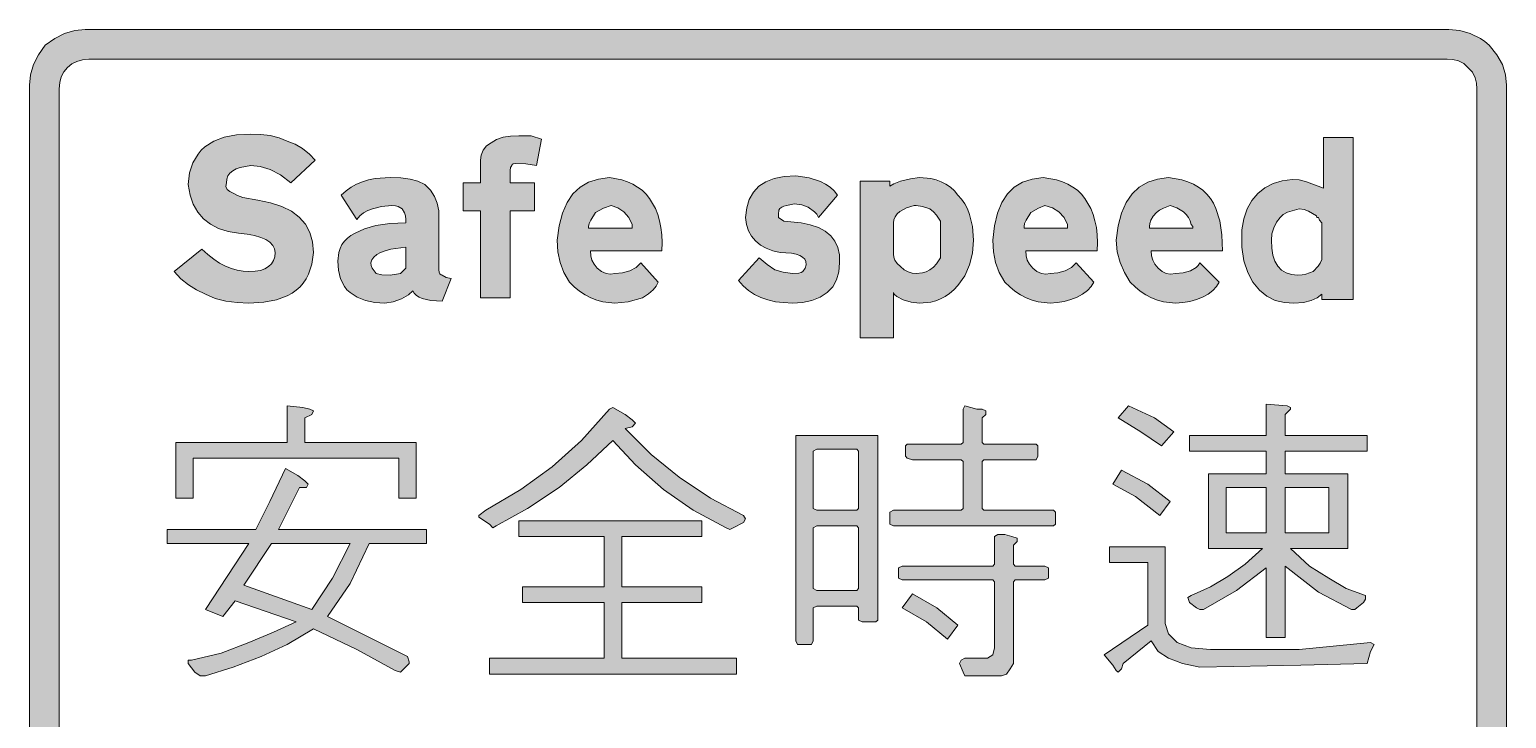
# Model space of a CAD drawing. Header units: metres. Extents: x 157 to 412, y 10 to 264.
# Drawn here: x 157.1 to 411.5, y 145.3 to 264 of the extents above; entities that cross this region are included whole.
import ezdxf

# ---------------------------------------------------------------- set-up
doc = ezdxf.new("R2010")
doc.units = ezdxf.units.M
doc.layers.add('FILL_BLACK_000000', color=7, linetype='Continuous', true_color=0x000000)

msp = doc.modelspace()

# ---------------------------------------------------------------- hatches: boundary and pattern name
at = {"layer": 'FILL_BLACK_000000', "true_color": 0x000000}
h = msp.add_hatch(color=7, dxfattribs=at)
h.dxf.hatch_style = 1
h.paths.add_polyline_path([(157.78, 257.96), (158.63, 259.67), (159.81, 261.3), (161.44, 262.48), (163.15, 263.32), (164.91, 263.83), (166.71, 264), (401.61, 264), (403.45, 263.83), (405.28, 263.32), (407.01, 262.48), (407.8, 261.93), (408.51, 261.3), (409.86, 259.67), (410.8, 257.96), (411.34, 256.2), (411.51, 254.4), (411.51, 19.5), (411.34, 17.66), (410.8, 15.82), (410.38, 14.94), (409.86, 14.1), (409.24, 13.31), (408.51, 12.6), (407.8, 11.87), (407.01, 11.25), (406.17, 10.73), (405.28, 10.31), (403.45, 9.77), (401.61, 9.6), (166.71, 9.6), (164.91, 9.77), (163.15, 10.31), (161.44, 11.25), (159.81, 12.6), (159.18, 13.31), (158.63, 14.1), (157.78, 15.82), (157.28, 17.66), (157.11, 19.5), (157.11, 254.4), (157.28, 256.2), (157.78, 257.96)])
h.paths.add_polyline_path([(166.23, 258.8), (165.25, 258.52), (164.38, 258.08), (163.63, 257.47), (163.03, 256.73), (162.58, 255.86), (162.31, 254.88), (162.21, 253.8), (162.21, 19.8), (162.28, 18.86), (162.51, 17.89), (162.97, 16.97), (163.71, 16.2), (164.48, 15.59), (165.4, 15.11), (166.37, 14.81), (167.31, 14.7), (401.31, 14.7), (402.3, 14.81), (403.25, 15.12), (404.11, 15.6), (404.87, 16.24), (405.51, 17), (405.99, 17.86), (406.3, 18.81), (406.41, 19.8), (406.41, 253.8), (406.34, 254.74), (406.11, 255.71), (405.65, 256.63), (404.91, 257.4), (404.14, 258.14), (403.22, 258.6), (402.25, 258.83), (401.31, 258.9), (167.31, 258.9), (166.23, 258.8)], flags=16)
h = msp.add_hatch(color=7, dxfattribs=at)
h.dxf.hatch_style = 1
h.paths.add_polyline_path([(187.82, 225.26), (188.83, 224.45), (189.85, 223.78), (190.86, 223.24), (191.87, 222.82), (192.88, 222.53), (193.9, 222.36), (194.91, 222.3), (195.96, 222.36), (196.88, 222.52), (197.65, 222.79), (198.28, 223.16), (198.78, 223.63), (199.13, 224.2), (199.34, 224.86), (199.41, 225.6), (199.31, 226.25), (199.02, 226.83), (198.52, 227.36), (197.83, 227.81), (196.95, 228.2), (195.87, 228.51), (194.59, 228.75), (193.11, 228.9), (191.3, 229.22), (189.68, 229.75), (188.27, 230.48), (187.07, 231.41), (186.08, 232.56), (185.31, 233.92), (184.75, 235.5), (184.41, 237.3), (184.68, 239.31), (185.25, 241.06), (186.14, 242.56), (186.7, 243.21), (187.33, 243.79), (188.84, 244.75), (190.65, 245.44), (192.78, 245.86), (195.21, 246), (196.95, 245.94), (198.58, 245.74), (200.1, 245.37), (201.51, 244.8), (202.85, 244.24), (204.13, 243.49), (205.31, 242.56), (206.31, 241.5), (202.11, 237.6), (200.31, 238.95), (198.55, 239.89), (196.84, 240.43), (195.21, 240.6), (193.41, 240.26), (192.69, 239.99), (192.1, 239.66), (191.63, 239.26), (191.29, 238.79), (191.08, 238.23), (191.01, 237.6), (190.94, 236.98), (191.16, 236.47), (191.6, 236.08), (192.21, 235.8), (192.95, 235.4), (193.86, 235.09), (196.41, 234.6), (198.63, 234.16), (200.57, 233.53), (202.22, 232.7), (203.57, 231.67), (204.63, 230.45), (205.4, 229.03), (205.86, 227.41), (206.01, 225.6), (205.74, 223.59), (205.16, 221.84), (204.75, 221.06), (204.26, 220.34), (203.7, 219.69), (203.05, 219.11), (202.32, 218.6), (201.51, 218.15), (199.64, 217.46), (197.44, 217.04), (194.91, 216.9), (192.89, 216.97), (190.93, 217.2), (189.09, 217.66), (187.41, 218.4), (185.89, 219.14), (184.48, 220.01), (183.19, 221.06), (182.01, 222.3), (186.81, 226.2), (187.82, 225.26)])
h = msp.add_hatch(color=7, dxfattribs=at)
h.dxf.hatch_style = 1
h.paths.add_polyline_path([(239.91, 217.8), (234.81, 217.8), (234.81, 232.8), (231.81, 232.8), (231.81, 237.6), (234.81, 237.6), (234.81, 241.5), (234.92, 242.39), (235.26, 243.22), (235.82, 243.95), (236.61, 244.5), (237.57, 245.07), (238.67, 245.44), (239.94, 245.64), (241.41, 245.7), (243.51, 245.7), (245.31, 245.1), (244.41, 240.6), (242.61, 240.86), (240.81, 240.9), (240.4, 240.86), (240.26, 240.77), (240.21, 240.6), (239.95, 240.26), (239.91, 239.7), (239.91, 237.6), (244.11, 237.6), (244.11, 232.8), (239.91, 232.8), (239.91, 217.8)])
h = msp.add_hatch(color=7, dxfattribs=at)
h.dxf.hatch_style = 1
h.paths.add_polyline_path([(385.11, 245.4), (385.11, 217.5), (379.71, 217.5), (379.71, 218.4), (378.92, 217.79), (377.87, 217.31), (376.55, 217.01), (374.91, 216.9), (373.26, 216.96), (371.69, 217.35), (370.24, 218.07), (368.95, 219.11), (367.83, 220.48), (366.94, 222.17), (366.28, 224.18), (365.91, 226.5), (365.91, 227.1), (365.91, 228.9), (365.91, 229.5), (366.26, 231.41), (366.85, 233.1), (367.66, 234.55), (368.68, 235.76), (369.91, 236.74), (371.31, 237.47), (372.88, 237.96), (374.61, 238.2), (375.79, 238.09), (377.08, 237.79), (380.01, 236.7), (380.01, 245.4), (385.11, 245.4)])
h.paths.add_polyline_path([(371.29, 225.12), (371.64, 224.09), (372.13, 223.24), (372.77, 222.57), (373.54, 222.09), (374.46, 221.8), (375.51, 221.7), (376.31, 221.75), (376.97, 221.89), (378.21, 222.3), (379.07, 223.24), (379.43, 223.78), (379.71, 224.4), (379.71, 229.2), (379.71, 230.7), (379.3, 231.15), (379.11, 231.6), (378.85, 231.64), (378.81, 231.9), (377.42, 232.72), (376.66, 233), (375.81, 233.1), (373.82, 232.57), (373.07, 232.17), (372.51, 231.6), (371.9, 230.82), (371.42, 229.87), (371.12, 228.82), (371.01, 227.7), (371.08, 226.32), (371.29, 225.12)], flags=16)
h = msp.add_hatch(color=7, dxfattribs=at)
h.dxf.hatch_style = 1
h.paths.add_polyline_path([(210.61, 226.3), (210.92, 226.95), (211.34, 227.54), (211.86, 228.07), (212.48, 228.52), (213.21, 228.9), (214.78, 229.69), (216.77, 230.25), (219.16, 230.59), (221.91, 230.7), (221.91, 231.3), (221.86, 231.92), (221.72, 232.42), (221.31, 233.1), (220.63, 233.51), (220.13, 233.65), (219.51, 233.7), (217.75, 233.51), (216.21, 233.1), (215.37, 232.82), (214.63, 232.42), (214.02, 231.92), (213.51, 231.3), (210.81, 235.5), (211.63, 236.23), (212.5, 236.85), (213.44, 237.37), (214.45, 237.79), (215.52, 238.1), (216.67, 238.33), (219.21, 238.5), (221.08, 238.44), (222.66, 238.24), (224.02, 237.87), (225.21, 237.3), (226.18, 236.34), (226.86, 235.27), (227.32, 234.09), (227.61, 232.8), (227.61, 222.6), (227.66, 222.21), (227.8, 221.92), (227.99, 221.76), (228.21, 221.7), (228.85, 221.29), (229.71, 221.1), (228.21, 217.2), (226.23, 217.31), (224.76, 217.65), (224.2, 217.9), (223.74, 218.21), (223.38, 218.58), (223.11, 219), (222.36, 218.29), (221.16, 217.61), (219.73, 217.1), (218.31, 216.9), (216.57, 217.01), (214.97, 217.35), (213.54, 217.91), (212.31, 218.7), (211.79, 219.19), (211.35, 219.75), (210.7, 221.06), (210.33, 222.54), (210.21, 224.1), (210.38, 225.61), (210.61, 226.3)])
h.paths.add_polyline_path([(218.38, 225.91), (217.56, 225.6), (216.91, 225.23), (216.43, 224.81), (216.09, 224.33), (215.91, 223.8), (215.97, 223.35), (216.13, 222.9), (216.81, 222), (217.78, 221.74), (219.21, 221.7), (221.01, 222), (221.91, 222.9), (221.91, 226.5), (219.37, 226.16), (218.38, 225.91)], flags=16)
h = msp.add_hatch(color=7, dxfattribs=at)
h.dxf.hatch_style = 1
h.paths.add_polyline_path([(265.07, 219.82), (264.51, 219.15), (263.72, 218.47), (262.71, 217.8), (260.2, 217.12), (259.04, 216.96), (257.91, 216.9), (256.89, 216.96), (255.85, 217.12), (254.81, 217.41), (253.78, 217.8), (252.79, 218.31), (251.83, 218.92), (250.94, 219.66), (250.11, 220.5), (249.15, 222.13), (248.5, 223.87), (248.13, 225.73), (248.01, 227.7), (248.35, 230.22), (248.91, 232.38), (249.7, 234.2), (250.71, 235.69), (251.95, 236.85), (253.41, 237.7), (255.1, 238.25), (257.01, 238.5), (259.14, 238.11), (260.12, 237.78), (261.02, 237.37), (261.86, 236.88), (262.62, 236.31), (263.31, 235.65), (263.91, 234.9), (264.91, 233.16), (265.31, 232.16), (265.63, 231.07), (265.87, 229.91), (266.02, 228.66), (266.07, 227.32), (266.01, 225.9), (253.71, 225.9), (253.77, 225.05), (253.97, 224.29), (254.34, 223.58), (254.91, 222.9), (255.63, 222.34), (256.41, 222), (257.19, 221.89), (257.91, 222), (259.25, 222.11), (260.5, 222.45), (261.58, 223.01), (262.41, 223.8), (265.41, 220.5), (265.07, 219.82)])
h.paths.add_polyline_path([(260.91, 230.1), (260.91, 230.4), (260.31, 231.63), (259.45, 232.61), (258.42, 233.31), (257.31, 233.7), (255.96, 233.21), (254.61, 232.5), (253.78, 231.19), (253.51, 230.6), (253.41, 230.1), (253.41, 229.8), (260.91, 229.8), (260.91, 230.1)], flags=16)
h = msp.add_hatch(color=7, dxfattribs=at)
h.dxf.hatch_style = 1
h.paths.add_polyline_path([(287.01, 231), (290.01, 230.7), (291.6, 230.39), (292.98, 229.92), (294.15, 229.28), (295.11, 228.49), (295.84, 227.54), (296.34, 226.44), (296.6, 225.19), (296.61, 223.8), (296.49, 222.29), (296.12, 220.91), (295.47, 219.71), (294.51, 218.7), (293.28, 217.91), (291.85, 217.35), (290.25, 217.01), (288.51, 216.9), (286.99, 216.96), (285.58, 217.13), (284.28, 217.42), (283.07, 217.84), (281.97, 218.38), (280.96, 219.05), (280.04, 219.86), (279.21, 220.8), (282.81, 224.7), (284.16, 223.54), (285.51, 222.6), (286.9, 222.19), (288.51, 222), (289.63, 222.04), (290.03, 222.13), (290.31, 222.3), (290.72, 222.9), (290.91, 223.5), (290.84, 224.02), (290.63, 224.46), (290.28, 224.82), (289.78, 225.11), (289.15, 225.33), (288.38, 225.48), (286.41, 225.6), (285.13, 225.89), (284, 226.33), (283.01, 226.89), (282.17, 227.59), (281.49, 228.41), (280.97, 229.35), (280.61, 230.42), (280.41, 231.6), (280.64, 233.29), (281.09, 234.75), (281.79, 235.99), (282.73, 237), (283.93, 237.79), (285.39, 238.35), (287.11, 238.69), (289.11, 238.8), (291.42, 238.45), (293.38, 237.82), (294.24, 237.39), (295.02, 236.86), (295.71, 236.23), (296.31, 235.5), (293.01, 231.6), (292.73, 232.18), (292.33, 232.61), (291.21, 233.4), (290.12, 233.81), (288.81, 234), (287.53, 233.7), (287.04, 233.58), (286.71, 233.4), (286.36, 233.17), (286.18, 232.91), (286.11, 232.2), (286.11, 231.9), (286.11, 231.6), (287.01, 231)])
h = msp.add_hatch(color=7, dxfattribs=at)
h.dxf.hatch_style = 1
h.paths.add_polyline_path([(300.21, 210.9), (300.21, 237.9), (305.31, 237.9), (305.31, 237), (305.98, 237.45), (307.11, 237.9), (308.87, 238.31), (310.41, 238.5), (312.37, 238.33), (313.29, 238.1), (314.16, 237.79), (314.97, 237.37), (315.73, 236.85), (316.41, 236.23), (317.01, 235.5), (317.64, 234.78), (318.19, 233.99), (318.66, 233.11), (319.03, 232.16), (319.54, 230.06), (319.71, 227.7), (319.54, 225.51), (319.03, 223.46), (318.19, 221.58), (317.01, 219.9), (316.32, 219.17), (315.6, 218.55), (314.84, 218.03), (314.05, 217.61), (313.21, 217.3), (312.33, 217.07), (310.41, 216.9), (308.99, 217.05), (307.6, 217.46), (306.49, 218.04), (306.12, 218.36), (305.91, 218.7), (305.91, 210.9), (300.21, 210.9)])
h.paths.add_polyline_path([(311.54, 222.25), (312.21, 222.6), (312.83, 223.1), (313.33, 223.65), (314.01, 224.7), (314.01, 225), (314.01, 225.6), (314.01, 225.9), (314.01, 229.8), (314.01, 230.1), (314.01, 230.7), (314.01, 231), (313.33, 232.05), (312.83, 232.6), (312.21, 233.1), (310.9, 233.51), (309.81, 233.7), (309.51, 233.7), (308.19, 233.32), (307.03, 232.65), (306.57, 232.23), (306.22, 231.76), (305.99, 231.25), (305.91, 230.7), (305.91, 225.3), (305.97, 224.8), (306.17, 224.25), (306.54, 223.7), (307.11, 223.2), (307.78, 222.63), (308.46, 222.26), (309.13, 222.06), (309.81, 222), (310.9, 222.07), (311.54, 222.25)], flags=16)
h = msp.add_hatch(color=7, dxfattribs=at)
h.dxf.hatch_style = 1
h.paths.add_polyline_path([(328.97, 224.29), (329.34, 223.58), (329.91, 222.9), (330.63, 222.34), (331.41, 222), (332.19, 221.89), (332.91, 222), (334.25, 222.11), (335.5, 222.45), (336.58, 223.01), (337.41, 223.8), (340.41, 220.5), (339.96, 219.74), (339.32, 219.05), (338.51, 218.44), (337.56, 217.91), (336.5, 217.49), (335.35, 217.17), (334.14, 216.97), (332.91, 216.9), (331.89, 216.96), (330.85, 217.12), (329.81, 217.41), (328.78, 217.8), (327.79, 218.31), (326.83, 218.92), (325.94, 219.66), (325.11, 220.5), (324.15, 222.13), (323.5, 223.87), (323.13, 225.73), (323.01, 227.7), (323.33, 230.22), (323.86, 232.38), (324.6, 234.2), (325.56, 235.69), (326.74, 236.85), (328.16, 237.7), (329.81, 238.25), (331.71, 238.5), (334.02, 238.11), (335.04, 237.78), (335.98, 237.37), (336.84, 236.88), (337.62, 236.31), (338.31, 235.65), (338.91, 234.9), (339.91, 233.16), (340.31, 232.16), (340.63, 231.07), (340.87, 229.91), (341.02, 228.66), (341.07, 227.32), (341.01, 225.9), (328.71, 225.9), (328.77, 225.05), (328.97, 224.29)])
h.paths.add_polyline_path([(335.91, 230.1), (335.91, 230.4), (335.3, 231.63), (334.41, 232.61), (333.29, 233.31), (332.01, 233.7), (330.92, 233.21), (329.61, 232.5), (328.78, 231.19), (328.51, 230.6), (328.41, 230.1), (328.41, 229.8), (335.91, 229.8), (335.91, 230.1)], flags=16)
h = msp.add_hatch(color=7, dxfattribs=at)
h.dxf.hatch_style = 1
h.paths.add_polyline_path([(350.57, 224.29), (350.94, 223.58), (351.51, 222.9), (352.19, 222.34), (352.9, 222), (353.66, 221.89), (354.51, 222), (355.84, 222.11), (357.06, 222.45), (358.05, 223.01), (358.43, 223.38), (358.71, 223.8), (362.01, 220.5), (361.56, 219.74), (360.92, 219.05), (360.11, 218.44), (359.16, 217.91), (358.1, 217.49), (356.95, 217.17), (355.74, 216.97), (354.51, 216.9), (353.49, 216.96), (352.45, 217.12), (351.41, 217.41), (350.38, 217.8), (349.39, 218.31), (348.43, 218.92), (347.54, 219.66), (346.71, 220.5), (345.7, 222.13), (344.95, 223.87), (344.47, 225.73), (344.31, 227.7), (344.65, 230.22), (345.21, 232.38), (346, 234.2), (347.01, 235.69), (348.25, 236.85), (349.71, 237.7), (351.4, 238.25), (353.31, 238.5), (355.62, 238.11), (356.64, 237.78), (357.58, 237.37), (358.44, 236.88), (359.22, 236.31), (359.91, 235.65), (360.51, 234.9), (361.03, 234.07), (361.47, 233.16), (362.12, 231.07), (362.49, 228.66), (362.61, 225.9), (350.31, 225.9), (350.37, 225.05), (350.57, 224.29)])
h.paths.add_polyline_path([(357.51, 230.1), (357.21, 230.4), (357.03, 231.05), (356.73, 231.63), (356.33, 232.16), (355.86, 232.61), (354.76, 233.31), (353.61, 233.7), (352.41, 233.21), (351.75, 232.9), (351.21, 232.5), (350.64, 231.83), (350.27, 231.19), (350.07, 230.6), (350.01, 230.1), (350.01, 229.8), (357.51, 229.8), (357.51, 230.1)], flags=16)
h = msp.add_hatch(color=7, dxfattribs=at)
h.dxf.hatch_style = 1
h.paths.add_polyline_path([(185.31, 190.2), (185.31, 183.3), (182.31, 183.3), (182.31, 192.9), (201.51, 192.9), (201.51, 199.2), (204.21, 198.9), (205.41, 198.6), (206.01, 198.3), (205.71, 197.7), (204.51, 197.1), (204.51, 192.9), (223.71, 192.9), (223.71, 183.3), (220.71, 183.3), (220.71, 190.2), (185.31, 190.2)])
h = msp.add_hatch(color=7, dxfattribs=at)
h.dxf.hatch_style = 1
h.paths.add_polyline_path([(248.31, 185.1), (242.91, 181.5), (237.51, 178.5), (236.91, 178.2), (236.31, 178.8), (234.51, 180), (234.51, 180.3), (235.71, 181.2), (241.71, 184.8), (247.11, 188.7), (252.21, 193.2), (257.01, 198.6), (257.61, 198.9), (259.71, 197.7), (260.91, 196.8), (261.51, 196.2), (260.91, 195.6), (259.71, 195.3), (264.21, 190.8), (269.01, 186.9), (274.41, 183.3), (280.11, 180.3), (280.41, 179.7), (280.11, 179.1), (278.31, 178.2), (277.71, 177.9), (277.11, 178.2), (271.41, 181.2), (266.31, 184.8), (261.51, 189), (257.61, 193.2), (253.11, 189), (248.31, 185.1)])
h = msp.add_hatch(color=7, dxfattribs=at)
h.dxf.hatch_style = 1
h.paths.add_polyline_path([(333.81, 180.9), (333.81, 178.8), (333.51, 178.5), (305.91, 178.5), (305.31, 178.8), (305.31, 180.9), (305.91, 181.2), (317.61, 181.2), (317.91, 181.5), (317.91, 189.6), (317.61, 189.9), (309.21, 189.9), (308.31, 190.2), (308.01, 190.5), (308.01, 192.3), (308.31, 192.6), (309.21, 192.6), (317.61, 192.6), (317.91, 192.9), (317.91, 198.6), (318.21, 199.2), (320.31, 198.6), (321.21, 198.6), (321.81, 198.3), (321.81, 197.7), (321.21, 197.1), (321.21, 192.9), (321.51, 192.6), (330.51, 192.6), (330.81, 192.3), (330.81, 190.5), (330.51, 189.9), (321.51, 189.9), (321.21, 189.6), (321.21, 181.5), (321.51, 181.2), (333.51, 181.2), (333.81, 180.9)])
h = msp.add_hatch(color=7, dxfattribs=at)
h.dxf.hatch_style = 1
h.paths.add_polyline_path([(348.51, 194.7), (344.61, 197.1), (346.41, 199.2), (350.91, 197.1), (354.21, 194.7), (352.11, 192.3), (348.51, 194.7)])
h = msp.add_hatch(color=7, dxfattribs=at)
h.dxf.hatch_style = 1
h.paths.add_polyline_path([(373.41, 171.6), (373.41, 159.3), (370.11, 159.3), (370.11, 171.3), (365.01, 167.4), (359.31, 164.1), (358.71, 164.1), (358.11, 164.4), (356.91, 165.3), (356.61, 166.2), (357.21, 166.5), (360.51, 168), (363.51, 169.8), (366.51, 171.9), (369.51, 174.6), (360.21, 174.6), (360.21, 187.5), (370.11, 187.5), (370.11, 191.4), (356.91, 191.4), (356.91, 194.1), (370.11, 194.1), (370.11, 199.5), (373.71, 199.2), (374.31, 198.9), (374.31, 198.6), (374.01, 198.3), (373.41, 197.7), (373.41, 194.1), (387.51, 194.1), (387.51, 191.4), (373.41, 191.4), (373.41, 187.5), (384.21, 187.5), (384.21, 174.6), (374.31, 174.6), (377.61, 171.6), (380.91, 169.5), (383.91, 167.7), (387.21, 166.5), (387.21, 165.9), (386.91, 165.3), (385.71, 164.4), (385.41, 164.1), (384.81, 164.1), (379.11, 167.1), (373.41, 171.6)])
h.paths.add_polyline_path([(380.91, 177.3), (380.91, 185.1), (373.41, 185.1), (373.41, 177.3), (380.91, 177.3)], flags=16)
h.paths.add_polyline_path([(363.21, 177.3), (370.11, 177.3), (370.11, 185.1), (363.21, 185.1), (363.21, 177.3)], flags=16)
h = msp.add_hatch(color=7, dxfattribs=at)
h.dxf.hatch_style = 1
h.paths.add_polyline_path([(299.91, 162.3), (299.91, 164.4), (299.61, 164.7), (292.71, 164.7), (292.11, 164.4), (292.11, 158.7), (291.81, 158.1), (289.41, 158.1), (289.11, 158.7), (289.11, 194.1), (289.41, 194.1), (302.91, 194.1), (303.21, 194.1), (303.21, 162.3), (302.91, 162), (300.51, 162), (299.91, 162.3)])
h.paths.add_polyline_path([(299.61, 167.4), (299.91, 167.7), (299.91, 178.2), (299.61, 178.5), (292.71, 178.5), (292.11, 178.2), (292.11, 167.7), (292.71, 167.4), (299.61, 167.4)], flags=16)
h.paths.add_polyline_path([(292.11, 181.5), (292.71, 181.2), (299.61, 181.2), (299.91, 181.5), (299.91, 191.4), (299.61, 191.7), (292.71, 191.7), (292.11, 191.4), (292.11, 181.5)], flags=16)
h = msp.add_hatch(color=7, dxfattribs=at)
h.dxf.hatch_style = 1
h.paths.add_polyline_path([(208.41, 162.9), (222.21, 156), (222.51, 155.1), (222.51, 154.8), (221.01, 153.3), (220.11, 153.6), (213.51, 157.2), (206.01, 160.8), (201.51, 158.1), (197.01, 156), (192.21, 154.2), (187.41, 152.7), (186.51, 152.7), (185.61, 153.3), (184.41, 154.8), (184.41, 155.4), (185.01, 155.4), (190.11, 156.6), (194.91, 158.4), (199.11, 160.2), (203.01, 162), (192.51, 165.6), (190.41, 162.9), (187.41, 164.1), (194.91, 175.5), (180.81, 175.5), (180.81, 177.9), (196.11, 177.9), (198.51, 182.7), (201.21, 188.4), (203.31, 187.2), (204.51, 186.3), (205.11, 185.7), (204.81, 185.1), (203.61, 185.1), (200.01, 177.9), (225.51, 177.9), (225.51, 175.5), (215.61, 175.5), (212.31, 168.6), (208.41, 162.9)])
h.paths.add_polyline_path([(205.71, 164.1), (209.31, 169.5), (212.31, 175.5), (198.81, 175.5), (194.01, 168.3), (205.71, 164.1)], flags=16)
h = msp.add_hatch(color=7, dxfattribs=at)
h.dxf.hatch_style = 1
h.paths.add_polyline_path([(351.81, 180.3), (347.61, 183.6), (343.71, 185.7), (345.21, 188.1), (349.71, 185.7), (353.61, 182.7), (351.81, 180.3)])
h = msp.add_hatch(color=7, dxfattribs=at)
h.dxf.hatch_style = 1
h.paths.add_polyline_path([(259.11, 176.7), (259.11, 168), (272.91, 168), (272.91, 165.3), (259.11, 165.3), (259.11, 155.7), (278.91, 155.7), (278.91, 153), (236.31, 153), (236.31, 155.7), (256.11, 155.7), (256.11, 165.3), (242.01, 165.3), (242.01, 168), (256.11, 168), (256.11, 176.7), (241.41, 176.7), (241.41, 179.4), (272.91, 179.4), (272.91, 176.7), (259.11, 176.7)])
h = msp.add_hatch(color=7, dxfattribs=at)
h.dxf.hatch_style = 1
h.paths.add_polyline_path([(323.91, 177), (325.11, 177), (326.31, 176.7), (327.21, 176.4), (327.21, 175.8), (326.61, 175.2), (326.61, 171.9), (326.91, 171.6), (332.01, 171.6), (332.61, 171.3), (332.61, 169.5), (332.01, 169.2), (326.91, 169.2), (326.61, 168.9), (326.61, 156), (326.61, 154.8), (326.01, 153.9), (325.41, 153), (324.51, 152.7), (319.11, 152.7), (318.21, 152.7), (317.91, 153.3), (317.31, 154.8), (317.61, 155.4), (318.21, 155.7), (322.11, 155.7), (323.01, 156.3), (323.31, 157.5), (323.31, 168.9), (323.01, 169.2), (307.41, 169.2), (306.81, 169.5), (306.81, 171.3), (307.41, 171.6), (323.01, 171.6), (323.31, 171.9), (323.31, 176.7), (323.91, 177)])
h = msp.add_hatch(color=7, dxfattribs=at)
h.dxf.hatch_style = 1
h.paths.add_polyline_path([(358.71, 154.2), (355.71, 154.8), (353.31, 155.7), (351.51, 156.9), (350.31, 158.7), (345.51, 154.8), (345.21, 153.9), (344.61, 153.3), (344.31, 153.6), (343.71, 154.5), (342.21, 156.3), (349.71, 161.4), (349.71, 172.2), (343.11, 172.2), (343.11, 174.9), (352.71, 174.9), (352.71, 161.7), (353.31, 159.9), (354.81, 158.4), (357.21, 157.5), (360.51, 157.2), (375.81, 157.2), (388.11, 158.4), (388.71, 158.1), (388.11, 156.9), (387.51, 154.8), (376.11, 154.5), (358.71, 154.2)])
h = msp.add_hatch(color=7, dxfattribs=at)
h.dxf.hatch_style = 1
h.paths.add_polyline_path([(307.41, 164.4), (309.21, 166.8), (313.41, 164.4), (317.01, 161.4), (315.21, 159), (311.61, 162), (307.41, 164.4)])

# ---------------------------------------------------------------- linework, layer by layer
at = {"layer": 'FILL_BLACK_000000', "lineweight": 0, "true_color": 0x000000}
for points in [[(157.11, 19.5), (157.11, 254.4), (157.28, 256.2), (157.78, 257.96), (158.63, 259.67), (159.81, 261.3), (161.44, 262.48), (163.15, 263.32), (164.91, 263.83), (166.71, 264), (401.61, 264), (403.45, 263.83), (405.28, 263.32), (407.01, 262.48), (407.8, 261.93), (408.51, 261.3), (409.86, 259.67), (410.8, 257.96), (411.34, 256.2), (411.51, 254.4), (411.51, 19.5)], [(406.41, 19.8), (406.41, 253.8), (406.34, 254.74), (406.11, 255.71), (405.65, 256.63), (404.91, 257.4), (404.14, 258.14), (403.22, 258.6), (402.25, 258.83), (401.31, 258.9), (167.31, 258.9), (166.23, 258.8), (165.25, 258.52), (164.38, 258.08), (163.63, 257.47), (163.03, 256.73), (162.58, 255.86), (162.31, 254.88), (162.21, 253.8), (162.21, 19.8)]]:
    msp.add_lwpolyline(points, dxfattribs=at)
for points in [[(187.82, 225.26), (188.83, 224.45), (189.85, 223.78), (190.86, 223.24), (191.87, 222.82), (192.88, 222.53), (193.9, 222.36), (194.91, 222.3), (195.96, 222.36), (196.88, 222.52), (197.65, 222.79), (198.28, 223.16), (198.78, 223.63), (199.13, 224.2), (199.34, 224.86), (199.41, 225.6), (199.31, 226.25), (199.02, 226.83), (198.52, 227.36), (197.83, 227.81), (196.95, 228.2), (195.87, 228.51), (194.59, 228.75), (193.11, 228.9), (191.3, 229.22), (189.68, 229.75), (188.27, 230.48), (187.07, 231.41), (186.08, 232.56), (185.31, 233.92), (184.75, 235.5), (184.41, 237.3), (184.68, 239.31), (185.25, 241.06), (186.14, 242.56), (186.7, 243.21), (187.33, 243.79), (188.84, 244.75), (190.65, 245.44), (192.78, 245.86), (195.21, 246), (196.95, 245.94), (198.58, 245.74), (200.1, 245.37), (201.51, 244.8), (202.85, 244.24), (204.13, 243.49), (205.31, 242.56), (206.31, 241.5), (202.11, 237.6), (200.31, 238.95), (198.55, 239.89), (196.84, 240.43), (195.21, 240.6), (193.41, 240.26), (192.69, 239.99), (192.1, 239.66), (191.63, 239.26), (191.29, 238.79), (191.08, 238.23), (191.01, 237.6), (190.94, 236.98), (191.16, 236.47), (191.6, 236.08), (192.21, 235.8), (192.95, 235.4), (193.86, 235.09), (196.41, 234.6), (198.63, 234.16), (200.57, 233.53), (202.22, 232.7), (203.57, 231.67), (204.63, 230.45), (205.4, 229.03), (205.86, 227.41), (206.01, 225.6), (205.74, 223.59), (205.16, 221.84), (204.75, 221.06), (204.26, 220.34), (203.7, 219.69), (203.05, 219.11), (202.32, 218.6), (201.51, 218.15), (199.64, 217.46), (197.44, 217.04), (194.91, 216.9), (192.89, 216.97), (190.93, 217.2), (189.09, 217.66), (187.41, 218.4), (185.89, 219.14), (184.48, 220.01), (183.19, 221.06), (182.01, 222.3), (186.81, 226.2)], [(239.91, 217.8), (234.81, 217.8), (234.81, 232.8), (231.81, 232.8), (231.81, 237.6), (234.81, 237.6), (234.81, 241.5), (234.92, 242.39), (235.26, 243.22), (235.82, 243.95), (236.61, 244.5), (237.57, 245.07), (238.67, 245.44), (239.94, 245.64), (241.41, 245.7), (243.51, 245.7), (245.31, 245.1), (244.41, 240.6), (242.61, 240.86), (240.81, 240.9), (240.4, 240.86), (240.26, 240.77), (240.21, 240.6), (239.95, 240.26), (239.91, 239.7), (239.91, 237.6), (244.11, 237.6), (244.11, 232.8), (239.91, 232.8)], [(385.11, 245.4), (385.11, 217.5), (379.71, 217.5), (379.71, 218.4), (378.92, 217.79), (377.87, 217.31), (376.55, 217.01), (374.91, 216.9), (373.26, 216.96), (371.69, 217.35), (370.24, 218.07), (368.95, 219.11), (367.83, 220.48), (366.94, 222.17), (366.28, 224.18), (365.91, 226.5), (365.91, 227.1), (365.91, 228.9), (365.91, 229.5), (366.26, 231.41), (366.85, 233.1), (367.66, 234.55), (368.68, 235.76), (369.91, 236.74), (371.31, 237.47), (372.88, 237.96), (374.61, 238.2), (375.79, 238.09), (377.08, 237.79), (380.01, 236.7), (380.01, 245.4)], [(210.61, 226.3), (210.92, 226.95), (211.34, 227.54), (211.86, 228.07), (212.48, 228.52), (213.21, 228.9), (214.78, 229.69), (216.77, 230.25), (219.16, 230.59), (221.91, 230.7), (221.91, 231.3), (221.86, 231.92), (221.72, 232.42), (221.31, 233.1), (220.63, 233.51), (220.13, 233.65), (219.51, 233.7), (217.75, 233.51), (216.21, 233.1), (215.37, 232.82), (214.63, 232.42), (214.02, 231.92), (213.51, 231.3), (210.81, 235.5), (211.63, 236.23), (212.5, 236.85), (213.44, 237.37), (214.45, 237.79), (215.52, 238.1), (216.67, 238.33), (219.21, 238.5), (221.08, 238.44), (222.66, 238.24), (224.02, 237.87), (225.21, 237.3), (226.18, 236.34), (226.86, 235.27), (227.32, 234.09), (227.61, 232.8), (227.61, 222.6), (227.66, 222.21), (227.8, 221.92), (227.99, 221.76), (228.21, 221.7), (228.85, 221.29), (229.71, 221.1), (228.21, 217.2), (226.23, 217.31), (224.76, 217.65), (224.2, 217.9), (223.74, 218.21), (223.38, 218.58), (223.11, 219), (222.36, 218.29), (221.16, 217.61), (219.73, 217.1), (218.31, 216.9), (216.57, 217.01), (214.97, 217.35), (213.54, 217.91), (212.31, 218.7), (211.79, 219.19), (211.35, 219.75), (210.7, 221.06), (210.33, 222.54), (210.21, 224.1), (210.38, 225.61)], [(265.07, 219.82), (264.51, 219.15), (263.72, 218.47), (262.71, 217.8), (260.2, 217.12), (259.04, 216.96), (257.91, 216.9), (256.89, 216.96), (255.85, 217.12), (254.81, 217.41), (253.78, 217.8), (252.79, 218.31), (251.83, 218.92), (250.94, 219.66), (250.11, 220.5), (249.15, 222.13), (248.5, 223.87), (248.13, 225.73), (248.01, 227.7), (248.35, 230.22), (248.91, 232.38), (249.7, 234.2), (250.71, 235.69), (251.95, 236.85), (253.41, 237.7), (255.1, 238.25), (257.01, 238.5), (259.14, 238.11), (260.12, 237.78), (261.02, 237.37), (261.86, 236.88), (262.62, 236.31), (263.31, 235.65), (263.91, 234.9), (264.91, 233.16), (265.31, 232.16), (265.63, 231.07), (265.87, 229.91), (266.02, 228.66), (266.07, 227.32), (266.01, 225.9), (253.71, 225.9), (253.77, 225.05), (253.97, 224.29), (254.34, 223.58), (254.91, 222.9), (255.63, 222.34), (256.41, 222), (257.19, 221.89), (257.91, 222), (259.25, 222.11), (260.5, 222.45), (261.58, 223.01), (262.41, 223.8), (265.41, 220.5)], [(287.01, 231), (290.01, 230.7), (291.6, 230.39), (292.98, 229.92), (294.15, 229.28), (295.11, 228.49), (295.84, 227.54), (296.34, 226.44), (296.6, 225.19), (296.61, 223.8), (296.49, 222.29), (296.12, 220.91), (295.47, 219.71), (294.51, 218.7), (293.28, 217.91), (291.85, 217.35), (290.25, 217.01), (288.51, 216.9), (286.99, 216.96), (285.58, 217.13), (284.28, 217.42), (283.07, 217.84), (281.97, 218.38), (280.96, 219.05), (280.04, 219.86), (279.21, 220.8), (282.81, 224.7), (284.16, 223.54), (285.51, 222.6), (286.9, 222.19), (288.51, 222), (289.63, 222.04), (290.03, 222.13), (290.31, 222.3), (290.72, 222.9), (290.91, 223.5), (290.84, 224.02), (290.63, 224.46), (290.28, 224.82), (289.78, 225.11), (289.15, 225.33), (288.38, 225.48), (286.41, 225.6), (285.13, 225.89), (284, 226.33), (283.01, 226.89), (282.17, 227.59), (281.49, 228.41), (280.97, 229.35), (280.61, 230.42), (280.41, 231.6), (280.64, 233.29), (281.09, 234.75), (281.79, 235.99), (282.73, 237), (283.93, 237.79), (285.39, 238.35), (287.11, 238.69), (289.11, 238.8), (291.42, 238.45), (293.38, 237.82), (294.24, 237.39), (295.02, 236.86), (295.71, 236.23), (296.31, 235.5), (293.01, 231.6), (292.73, 232.18), (292.33, 232.61), (291.21, 233.4), (290.12, 233.81), (288.81, 234), (287.53, 233.7), (287.04, 233.58), (286.71, 233.4), (286.36, 233.17), (286.18, 232.91), (286.11, 232.2), (286.11, 231.9), (286.11, 231.6)], [(300.21, 210.9), (300.21, 237.9), (305.31, 237.9), (305.31, 237), (305.98, 237.45), (307.11, 237.9), (308.87, 238.31), (310.41, 238.5), (312.37, 238.33), (313.29, 238.1), (314.16, 237.79), (314.97, 237.37), (315.73, 236.85), (316.41, 236.23), (317.01, 235.5), (317.64, 234.78), (318.19, 233.99), (318.66, 233.11), (319.03, 232.16), (319.54, 230.06), (319.71, 227.7), (319.54, 225.51), (319.03, 223.46), (318.19, 221.58), (317.01, 219.9), (316.32, 219.17), (315.6, 218.55), (314.84, 218.03), (314.05, 217.61), (313.21, 217.3), (312.33, 217.07), (310.41, 216.9), (308.99, 217.05), (307.6, 217.46), (306.49, 218.04), (306.12, 218.36), (305.91, 218.7), (305.91, 210.9)], [(328.97, 224.29), (329.34, 223.58), (329.91, 222.9), (330.63, 222.34), (331.41, 222), (332.19, 221.89), (332.91, 222), (334.25, 222.11), (335.5, 222.45), (336.58, 223.01), (337.41, 223.8), (340.41, 220.5), (339.96, 219.74), (339.32, 219.05), (338.51, 218.44), (337.56, 217.91), (336.5, 217.49), (335.35, 217.17), (334.14, 216.97), (332.91, 216.9), (331.89, 216.96), (330.85, 217.12), (329.81, 217.41), (328.78, 217.8), (327.79, 218.31), (326.83, 218.92), (325.94, 219.66), (325.11, 220.5), (324.15, 222.13), (323.5, 223.87), (323.13, 225.73), (323.01, 227.7), (323.33, 230.22), (323.86, 232.38), (324.6, 234.2), (325.56, 235.69), (326.74, 236.85), (328.16, 237.7), (329.81, 238.25), (331.71, 238.5), (334.02, 238.11), (335.04, 237.78), (335.98, 237.37), (336.84, 236.88), (337.62, 236.31), (338.31, 235.65), (338.91, 234.9), (339.91, 233.16), (340.31, 232.16), (340.63, 231.07), (340.87, 229.91), (341.02, 228.66), (341.07, 227.32), (341.01, 225.9), (328.71, 225.9), (328.77, 225.05)], [(350.57, 224.29), (350.94, 223.58), (351.51, 222.9), (352.19, 222.34), (352.9, 222), (353.66, 221.89), (354.51, 222), (355.84, 222.11), (357.06, 222.45), (358.05, 223.01), (358.43, 223.38), (358.71, 223.8), (362.01, 220.5), (361.56, 219.74), (360.92, 219.05), (360.11, 218.44), (359.16, 217.91), (358.1, 217.49), (356.95, 217.17), (355.74, 216.97), (354.51, 216.9), (353.49, 216.96), (352.45, 217.12), (351.41, 217.41), (350.38, 217.8), (349.39, 218.31), (348.43, 218.92), (347.54, 219.66), (346.71, 220.5), (345.7, 222.13), (344.95, 223.87), (344.47, 225.73), (344.31, 227.7), (344.65, 230.22), (345.21, 232.38), (346, 234.2), (347.01, 235.69), (348.25, 236.85), (349.71, 237.7), (351.4, 238.25), (353.31, 238.5), (355.62, 238.11), (356.64, 237.78), (357.58, 237.37), (358.44, 236.88), (359.22, 236.31), (359.91, 235.65), (360.51, 234.9), (361.03, 234.07), (361.47, 233.16), (362.12, 231.07), (362.49, 228.66), (362.61, 225.9), (350.31, 225.9), (350.37, 225.05)], [(260.91, 230.1), (260.91, 230.4), (260.31, 231.63), (259.45, 232.61), (258.42, 233.31), (257.31, 233.7), (255.96, 233.21), (254.61, 232.5), (253.78, 231.19), (253.51, 230.6), (253.41, 230.1), (253.41, 229.8), (260.91, 229.8)], [(311.54, 222.25), (312.21, 222.6), (312.83, 223.1), (313.33, 223.65), (314.01, 224.7), (314.01, 225), (314.01, 225.6), (314.01, 225.9), (314.01, 229.8), (314.01, 230.1), (314.01, 230.7), (314.01, 231), (313.33, 232.05), (312.83, 232.6), (312.21, 233.1), (310.9, 233.51), (309.81, 233.7), (309.51, 233.7), (308.19, 233.32), (307.03, 232.65), (306.57, 232.23), (306.22, 231.76), (305.99, 231.25), (305.91, 230.7), (305.91, 225.3), (305.97, 224.8), (306.17, 224.25), (306.54, 223.7), (307.11, 223.2), (307.78, 222.63), (308.46, 222.26), (309.13, 222.06), (309.81, 222), (310.9, 222.07)], [(335.91, 230.1), (335.91, 230.4), (335.3, 231.63), (334.41, 232.61), (333.29, 233.31), (332.01, 233.7), (330.92, 233.21), (329.61, 232.5), (328.78, 231.19), (328.51, 230.6), (328.41, 230.1), (328.41, 229.8), (335.91, 229.8)], [(357.51, 230.1), (357.21, 230.4), (357.03, 231.05), (356.73, 231.63), (356.33, 232.16), (355.86, 232.61), (354.76, 233.31), (353.61, 233.7), (352.41, 233.21), (351.75, 232.9), (351.21, 232.5), (350.64, 231.83), (350.27, 231.19), (350.07, 230.6), (350.01, 230.1), (350.01, 229.8), (357.51, 229.8)], [(371.29, 225.12), (371.64, 224.09), (372.13, 223.24), (372.77, 222.57), (373.54, 222.09), (374.46, 221.8), (375.51, 221.7), (376.31, 221.75), (376.97, 221.89), (378.21, 222.3), (379.07, 223.24), (379.43, 223.78), (379.71, 224.4), (379.71, 229.2), (379.71, 230.7), (379.3, 231.15), (379.11, 231.6), (378.85, 231.64), (378.81, 231.9), (377.42, 232.72), (376.66, 233), (375.81, 233.1), (373.82, 232.57), (373.07, 232.17), (372.51, 231.6), (371.9, 230.82), (371.42, 229.87), (371.12, 228.82), (371.01, 227.7), (371.08, 226.32)], [(218.38, 225.91), (217.56, 225.6), (216.91, 225.23), (216.43, 224.81), (216.09, 224.33), (215.91, 223.8), (215.97, 223.35), (216.13, 222.9), (216.81, 222), (217.78, 221.74), (219.21, 221.7), (221.01, 222), (221.91, 222.9), (221.91, 226.5), (219.37, 226.16)], [(185.31, 190.2), (185.31, 183.3), (182.31, 183.3), (182.31, 192.9), (201.51, 192.9), (201.51, 199.2), (204.21, 198.9), (205.41, 198.6), (206.01, 198.3), (205.71, 197.7), (204.51, 197.1), (204.51, 192.9), (223.71, 192.9), (223.71, 183.3), (220.71, 183.3), (220.71, 190.2)], [(248.31, 185.1), (242.91, 181.5), (237.51, 178.5), (236.91, 178.2), (236.31, 178.8), (234.51, 180), (234.51, 180.3), (235.71, 181.2), (241.71, 184.8), (247.11, 188.7), (252.21, 193.2), (257.01, 198.6), (257.61, 198.9), (259.71, 197.7), (260.91, 196.8), (261.51, 196.2), (260.91, 195.6), (259.71, 195.3), (264.21, 190.8), (269.01, 186.9), (274.41, 183.3), (280.11, 180.3), (280.41, 179.7), (280.11, 179.1), (278.31, 178.2), (277.71, 177.9), (277.11, 178.2), (271.41, 181.2), (266.31, 184.8), (261.51, 189), (257.61, 193.2), (253.11, 189)], [(333.81, 180.9), (333.81, 178.8), (333.51, 178.5), (305.91, 178.5), (305.31, 178.8), (305.31, 180.9), (305.91, 181.2), (317.61, 181.2), (317.91, 181.5), (317.91, 189.6), (317.61, 189.9), (309.21, 189.9), (308.31, 190.2), (308.01, 190.5), (308.01, 192.3), (308.31, 192.6), (309.21, 192.6), (317.61, 192.6), (317.91, 192.9), (317.91, 198.6), (318.21, 199.2), (320.31, 198.6), (321.21, 198.6), (321.81, 198.3), (321.81, 197.7), (321.21, 197.1), (321.21, 192.9), (321.51, 192.6), (330.51, 192.6), (330.81, 192.3), (330.81, 190.5), (330.51, 189.9), (321.51, 189.9), (321.21, 189.6), (321.21, 181.5), (321.51, 181.2), (333.51, 181.2)], [(348.51, 194.7), (344.61, 197.1), (346.41, 199.2), (350.91, 197.1), (354.21, 194.7), (352.11, 192.3)], [(373.41, 171.6), (373.41, 159.3), (370.11, 159.3), (370.11, 171.3), (365.01, 167.4), (359.31, 164.1), (358.71, 164.1), (358.11, 164.4), (356.91, 165.3), (356.61, 166.2), (357.21, 166.5), (360.51, 168), (363.51, 169.8), (366.51, 171.9), (369.51, 174.6), (360.21, 174.6), (360.21, 187.5), (370.11, 187.5), (370.11, 191.4), (356.91, 191.4), (356.91, 194.1), (370.11, 194.1), (370.11, 199.5), (373.71, 199.2), (374.31, 198.9), (374.31, 198.6), (374.01, 198.3), (373.41, 197.7), (373.41, 194.1), (387.51, 194.1), (387.51, 191.4), (373.41, 191.4), (373.41, 187.5), (384.21, 187.5), (384.21, 174.6), (374.31, 174.6), (377.61, 171.6), (380.91, 169.5), (383.91, 167.7), (387.21, 166.5), (387.21, 165.9), (386.91, 165.3), (385.71, 164.4), (385.41, 164.1), (384.81, 164.1), (379.11, 167.1)], [(299.91, 162.3), (299.91, 164.4), (299.61, 164.7), (292.71, 164.7), (292.11, 164.4), (292.11, 158.7), (291.81, 158.1), (289.41, 158.1), (289.11, 158.7), (289.11, 194.1), (289.41, 194.1), (302.91, 194.1), (303.21, 194.1), (303.21, 162.3), (302.91, 162), (300.51, 162)], [(292.11, 181.5), (292.71, 181.2), (299.61, 181.2), (299.91, 181.5), (299.91, 191.4), (299.61, 191.7), (292.71, 191.7), (292.11, 191.4)], [(208.41, 162.9), (222.21, 156), (222.51, 155.1), (222.51, 154.8), (221.01, 153.3), (220.11, 153.6), (213.51, 157.2), (206.01, 160.8), (201.51, 158.1), (197.01, 156), (192.21, 154.2), (187.41, 152.7), (186.51, 152.7), (185.61, 153.3), (184.41, 154.8), (184.41, 155.4), (185.01, 155.4), (190.11, 156.6), (194.91, 158.4), (199.11, 160.2), (203.01, 162), (192.51, 165.6), (190.41, 162.9), (187.41, 164.1), (194.91, 175.5), (180.81, 175.5), (180.81, 177.9), (196.11, 177.9), (198.51, 182.7), (201.21, 188.4), (203.31, 187.2), (204.51, 186.3), (205.11, 185.7), (204.81, 185.1), (203.61, 185.1), (200.01, 177.9), (225.51, 177.9), (225.51, 175.5), (215.61, 175.5), (212.31, 168.6)], [(351.81, 180.3), (347.61, 183.6), (343.71, 185.7), (345.21, 188.1), (349.71, 185.7), (353.61, 182.7)], [(363.21, 177.3), (370.11, 177.3), (370.11, 185.1), (363.21, 185.1)], [(380.91, 177.3), (380.91, 185.1), (373.41, 185.1), (373.41, 177.3)], [(259.11, 176.7), (259.11, 168), (272.91, 168), (272.91, 165.3), (259.11, 165.3), (259.11, 155.7), (278.91, 155.7), (278.91, 153), (236.31, 153), (236.31, 155.7), (256.11, 155.7), (256.11, 165.3), (242.01, 165.3), (242.01, 168), (256.11, 168), (256.11, 176.7), (241.41, 176.7), (241.41, 179.4), (272.91, 179.4), (272.91, 176.7)], [(299.61, 167.4), (299.91, 167.7), (299.91, 178.2), (299.61, 178.5), (292.71, 178.5), (292.11, 178.2), (292.11, 167.7), (292.71, 167.4)], [(323.91, 177), (325.11, 177), (326.31, 176.7), (327.21, 176.4), (327.21, 175.8), (326.61, 175.2), (326.61, 171.9), (326.91, 171.6), (332.01, 171.6), (332.61, 171.3), (332.61, 169.5), (332.01, 169.2), (326.91, 169.2), (326.61, 168.9), (326.61, 156), (326.61, 154.8), (326.01, 153.9), (325.41, 153), (324.51, 152.7), (319.11, 152.7), (318.21, 152.7), (317.91, 153.3), (317.31, 154.8), (317.61, 155.4), (318.21, 155.7), (322.11, 155.7), (323.01, 156.3), (323.31, 157.5), (323.31, 168.9), (323.01, 169.2), (307.41, 169.2), (306.81, 169.5), (306.81, 171.3), (307.41, 171.6), (323.01, 171.6), (323.31, 171.9), (323.31, 176.7)], [(205.71, 164.1), (209.31, 169.5), (212.31, 175.5), (198.81, 175.5), (194.01, 168.3)], [(358.71, 154.2), (355.71, 154.8), (353.31, 155.7), (351.51, 156.9), (350.31, 158.7), (345.51, 154.8), (345.21, 153.9), (344.61, 153.3), (344.31, 153.6), (343.71, 154.5), (342.21, 156.3), (349.71, 161.4), (349.71, 172.2), (343.11, 172.2), (343.11, 174.9), (352.71, 174.9), (352.71, 161.7), (353.31, 159.9), (354.81, 158.4), (357.21, 157.5), (360.51, 157.2), (375.81, 157.2), (388.11, 158.4), (388.71, 158.1), (388.11, 156.9), (387.51, 154.8), (376.11, 154.5)], [(307.41, 164.4), (309.21, 166.8), (313.41, 164.4), (317.01, 161.4), (315.21, 159), (311.61, 162)]]:
    msp.add_lwpolyline(points, close=True, dxfattribs=at)

doc.saveas('drawing.dxf')
